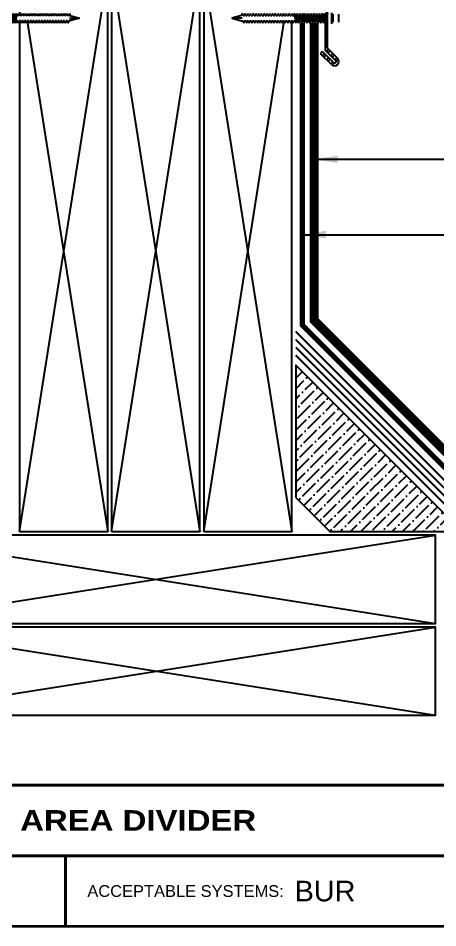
# Model space of a CAD drawing. Header units: inches. Extents: x -556 to -536, y -151 to -134.3.
# Drawn here: x -547.42 to -542.97, y -149.93 to -140.26 of the extents above; entities that cross this region are included whole.
import ezdxf
from ezdxf.enums import TextEntityAlignment as Align

# ---------------------------------------------------------------- set-up
doc = ezdxf.new("R2010")
doc.units = ezdxf.units.IN
doc.header["$MEASUREMENT"] = 0
doc.layers.get('0').update_dxf_attribs({"linetype": 'CONTINUOUS'})
for name, color, linetype in [('FSBP-ACCESSORY-FIRESTONE', 7, 'CONTINUOUS'), ('FSBP-ACCESSORY-OTHER', 7, 'CONTINUOUS'), ('FSBP-ANNO-LABEL', 7, 'CONTINUOUS'), ('FSBP-COVERBOARD_CANT', 46, 'CONTINUOUS'), ('FSBP-MEMBRANE', 7, 'CONTINUOUS'), ('FSBP-TTLB', 7, 'CONTINUOUS'), ('FSBP-TTLB-TEXT', 7, 'CONTINUOUS'), ('FSBP-WOOD', 7, 'CONTINUOUS')]:
    doc.layers.add(name, color=color, linetype=linetype)
doc.styles.add('ARIAL', font='ARIAL.TTF')
doc.styles.add('ARIAL_BOLD', font='ariblk.TTF')
doc.styles.add('ARIAL_NAR', font='ARIALN.TTF')
doc.dimstyles.new('FSBP-LEADER', dxfattribs={"dimtxt": 0.1875, "dimasz": 0.25, "dimexe": 0.0625, "dimexo": 0.125, "dimgap": 0.125, "dimtad": 0, "dimtih": 1, "dimtoh": 1, "dimdec": 4, "dimzin": 0, "dimdsep": 46, "dimlunit": 4, "dimtxsty": 'ARIAL_NAR', "dimcen": 0.09375, "dimclrd": 256, "dimclre": 256, "dimclrt": 256, "dimadec": 0, "dimazin": 0, "dimtfac": 1, "dimtdec": 4, "dimtofl": 0, "dimtmove": 0, "dimatfit": 3, "dimfxl": 0, "dimtolj": 1, "dimtzin": 0, "dimlwd": -1, "dimlwe": -1, "dimarcsym": 0})

# ---------------------------------------------------------------- blocks, each defined once
blk = doc.blocks.new('FSBP_AG_FASTENER_2')
at = {"layer": 'FSBP-ACCESSORY-FIRESTONE'}
for p, q in [((0.1640625, 0.046875), (0, 0)), ((0, 0), (0.1640625, -0.046875)), ((0.1683085583788397, 0.08203125), (0.1640625, 0.046875)), ((0.1875, 0.046875), (0.1683085583788397, 0.08203125)), ((0.1875, 0.046875), (0.2109375, 0.046875)), ((0.2151835583788397, 0.08203125), (0.2109375, 0.046875)), ((0.234375, 0.046875), (0.2151835583788397, 0.08203125)), ((0.234375, 0.046875), (0.2578125, 0.046875)), ((0.2620585583788397, 0.08203125), (0.2578125, 0.046875)), ((0.28125, 0.046875), (0.2620585583788397, 0.08203125)), ((0.28125, 0.046875), (0.3046875, 0.046875)), ((0.3089335583788397, 0.08203125), (0.3046875, 0.046875)), ((0.328125, 0.046875), (0.3089335583788397, 0.08203125)), ((0.328125, 0.046875), (0.3515625, 0.046875)), ((0.3558085583788397, 0.08203125), (0.3515625, 0.046875)), ((0.375, 0.046875), (0.3558085583788397, 0.08203125)), ((0.375, 0.046875), (0.3984375, 0.046875)), ((0.4026835583788397, 0.08203125), (0.3984375, 0.046875)), ((0.421875, 0.046875), (0.4026835583788397, 0.08203125)), ((0.421875, 0.046875), (0.4453125, 0.046875)), ((0.4495585583788397, 0.08203125), (0.4453125, 0.046875)), ((0.46875, 0.046875), (0.4495585583788397, 0.08203125)), ((0.46875, 0.046875), (0.4921875, 0.046875)), ((0.4964335583788397, 0.08203125), (0.4921875, 0.046875)), ((0.515625, 0.046875), (0.4964335583788397, 0.08203125)), ((0.515625, 0.046875), (0.5390625, 0.046875)), ((0.5433085583788397, 0.08203125), (0.5390625, 0.046875)), ((0.5625, 0.046875), (0.5433085583788397, 0.08203125)), ((0.5625, 0.046875), (0.5859375, 0.046875)), ((0.5901835583788397, 0.08203125), (0.5859375, 0.046875)), ((0.609375, 0.046875), (0.5901835583788397, 0.08203125)), ((0.609375, 0.046875), (0.6328125, 0.046875)), ((0.6370585583788397, 0.08203125), (0.6328125, 0.046875)), ((0.65625, 0.046875), (0.6370585583788397, 0.08203125)), ((0.65625, 0.046875), (0.6796875, 0.046875)), ((0.6839335583788397, 0.08203125), (0.6796875, 0.046875)), ((0.703125, 0.046875), (0.6839335583788397, 0.08203125)), ((0.703125, 0.046875), (0.7265625, 0.046875)), ((0.7308085583788397, 0.08203125), (0.7265625, 0.046875)), ((0.75, 0.046875), (0.7308085583788397, 0.08203125)), ((0.75, 0.046875), (0.7734375, 0.046875)), ((0.7776835583788397, 0.08203125), (0.7734375, 0.046875)), ((0.796875, 0.046875), (0.7776835583788397, 0.08203125)), ((0.796875, 0.046875), (0.8203125, 0.046875)), ((0.8245585583788397, 0.08203125), (0.8203125, 0.046875)), ((0.84375, 0.046875), (0.8245585583788397, 0.08203125)), ((0.84375, 0.046875), (0.8671875, 0.046875)), ((0.8714335583788397, 0.08203125), (0.8671875, 0.046875)), ((0.890625, 0.046875), (0.8714335583788397, 0.08203125)), ((0.890625, 0.046875), (0.9140625, 0.046875)), ((0.9183085583788397, 0.08203125), (0.9140625, 0.046875)), ((0.9375, 0.046875), (0.9183085583788397, 0.08203125)), ((0.9375, 0.046875), (0.9609375, 0.046875)), ((0.9651835583788397, 0.08203125), (0.9609375, 0.046875)), ((0.984375, 0.046875), (0.9651835583788397, 0.08203125)), ((0.984375, 0.046875), (1.0078125, 0.046875)), ((1.01205855837884, 0.08203125), (1.0078125, 0.046875)), ((1.03125, 0.046875), (1.01205855837884, 0.08203125)), ((1.03125, 0.046875), (1.0546875, 0.046875)), ((1.05893355837884, 0.08203125), (1.0546875, 0.046875)), ((1.093806119277815, -0.08203125), (1.05893355837884, 0.08203125)), ((1.078125, 0.046875), (1.05893355837884, 0.08203125)), ((1.078125, 0.046875), (1.05893355837884, 0.08203125)), ((1.098052177656541, -0.046875), (1.078125, 0.046875)), ((1.098052177656541, -0.046875), (1.078125, 0.046875)), ((1.078125, 0.046875), (1.1015625, 0.046875)), ((1.078125, 0.046875), (1.1015625, 0.046875)), ((1.10580855837884, 0.08203125), (1.1015625, 0.046875)), ((1.121489677656541, -0.046875), (1.1015625, 0.046875)), ((1.121489677656541, -0.046875), (1.1015625, 0.046875)), ((1.140681119277815, -0.08203125), (1.10580855837884, 0.08203125)), ((1.125, 0.046875), (1.10580855837884, 0.08203125)), ((1.125, 0.046875), (1.10580855837884, 0.08203125)), ((1.144927177656541, -0.046875), (1.125, 0.046875)), ((1.144927177656541, -0.046875), (1.125, 0.046875)), ((1.125, 0.046875), (1.1484375, 0.046875)), ((1.125, 0.046875), (1.1484375, 0.046875)), ((1.15268355837884, 0.08203125), (1.1484375, 0.046875)), ((1.168364677656541, -0.046875), (1.1484375, 0.046875)), ((1.168364677656541, -0.046875), (1.1484375, 0.046875)), ((1.187556119277815, -0.08203125), (1.15268355837884, 0.08203125)), ((1.171875, 0.046875), (1.15268355837884, 0.08203125)), ((1.171875, 0.046875), (1.15268355837884, 0.08203125)), ((1.191802177656541, -0.046875), (1.171875, 0.046875)), ((1.191802177656541, -0.046875), (1.171875, 0.046875)), ((1.171875, 0.046875), (1.1953125, 0.046875)), ((1.171875, 0.046875), (1.1953125, 0.046875)), ((1.19955855837884, 0.08203125), (1.1953125, 0.046875)), ((1.215239677656541, -0.046875), (1.1953125, 0.046875)), ((1.215239677656541, -0.046875), (1.1953125, 0.046875)), ((1.234431119277815, -0.08203125), (1.19955855837884, 0.08203125)), ((1.21875, 0.046875), (1.19955855837884, 0.08203125)), ((1.21875, 0.046875), (1.19955855837884, 0.08203125)), ((1.238677177656541, -0.046875), (1.21875, 0.046875)), ((1.238677177656541, -0.046875), (1.21875, 0.046875)), ((1.21875, 0.046875), (1.2421875, 0.046875)), ((1.21875, 0.046875), (1.2421875, 0.046875)), ((1.24643355837884, 0.08203125), (1.2421875, 0.046875)), ((1.262114677656541, -0.046875), (1.2421875, 0.046875)), ((1.262114677656541, -0.046875), (1.2421875, 0.046875)), ((1.281306119277815, -0.08203125), (1.24643355837884, 0.08203125)), ((1.265625, 0.046875), (1.24643355837884, 0.08203125)), ((1.265625, 0.046875), (1.24643355837884, 0.08203125)), ((1.285552177656541, -0.046875), (1.265625, 0.046875)), ((1.285552177656541, -0.046875), (1.265625, 0.046875)), ((1.265625, 0.046875), (1.2890625, 0.046875)), ((1.265625, 0.046875), (1.2890625, 0.046875)), ((1.29330855837884, 0.08203125), (1.2890625, 0.046875)), ((1.308989677656541, -0.046875), (1.2890625, 0.046875)), ((1.308989677656541, -0.046875), (1.2890625, 0.046875)), ((1.328181119277815, -0.08203125), (1.29330855837884, 0.08203125)), ((1.3125, 0.046875), (1.29330855837884, 0.08203125)), ((1.3125, 0.046875), (1.29330855837884, 0.08203125)), ((1.332427177656541, -0.046875), (1.3125, 0.046875)), ((1.332427177656541, -0.046875), (1.3125, 0.046875)), ((1.3125, 0.046875), (1.3359375, 0.046875)), ((1.3125, 0.046875), (1.3359375, 0.046875)), ((1.34018355837884, 0.08203125), (1.3359375, 0.046875)), ((1.355864677656541, -0.046875), (1.3359375, 0.046875)), ((1.355864677656541, -0.046875), (1.3359375, 0.046875)), ((1.375056119277815, -0.08203125), (1.34018355837884, 0.08203125)), ((1.359375, 0.046875), (1.34018355837884, 0.08203125)), ((1.359375, 0.046875), (1.34018355837884, 0.08203125)), ((1.379302177656541, -0.046875), (1.359375, 0.046875)), ((1.379302177656541, -0.046875), (1.359375, 0.046875)), ((1.359375, 0.046875), (1.3828125, 0.046875)), ((1.359375, 0.046875), (1.3828125, 0.046875)), ((1.38705855837884, 0.08203125), (1.3828125, 0.046875)), ((1.402739677656541, -0.046875), (1.3828125, 0.046875)), ((1.402739677656541, -0.046875), (1.3828125, 0.046875)), ((1.421931119277815, -0.08203125), (1.38705855837884, 0.08203125)), ((1.40625, 0.046875), (1.38705855837884, 0.08203125)), ((1.40625, 0.046875), (1.38705855837884, 0.08203125)), ((1.426177177656541, -0.046875), (1.40625, 0.046875)), ((1.426177177656541, -0.046875), (1.40625, 0.046875)), ((1.40625, 0.046875), (1.4296875, 0.046875)), ((1.40625, 0.046875), (1.4296875, 0.046875)), ((1.43393355837884, 0.08203125), (1.4296875, 0.046875)), ((1.449614677656541, -0.046875), (1.4296875, 0.046875)), ((1.449614677656541, -0.046875), (1.4296875, 0.046875)), ((1.468806119277815, -0.08203125), (1.43393355837884, 0.08203125)), ((1.453125, 0.046875), (1.43393355837884, 0.08203125)), ((1.453125, 0.046875), (1.43393355837884, 0.08203125)), ((1.473052177656541, -0.046875), (1.453125, 0.046875)), ((1.473052177656541, -0.046875), (1.453125, 0.046875)), ((1.453125, 0.046875), (1.4765625, 0.046875)), ((1.453125, 0.046875), (1.4765625, 0.046875)), ((1.48080855837884, 0.08203125), (1.4765625, 0.046875)), ((1.496489677656541, -0.046875), (1.4765625, 0.046875)), ((1.496489677656541, -0.046875), (1.4765625, 0.046875)), ((1.515681119277815, -0.08203125), (1.48080855837884, 0.08203125)), ((1.5, 0.046875), (1.48080855837884, 0.08203125)), ((1.5, 0.046875), (1.48080855837884, 0.08203125)), ((1.519927177656541, -0.046875), (1.5, 0.046875)), ((1.519927177656541, -0.046875), (1.5, 0.046875)), ((1.5, 0.046875), (1.5234375, 0.046875)), ((1.5, 0.046875), (1.5234375, 0.046875)), ((1.52768355837884, 0.08203125), (1.5234375, 0.046875)), ((1.543364677656541, -0.046875), (1.5234375, 0.046875)), ((1.543364677656541, -0.046875), (1.5234375, 0.046875)), ((1.562556119277815, -0.08203125), (1.52768355837884, 0.08203125)), ((1.546875, 0.046875), (1.52768355837884, 0.08203125)), ((1.546875, 0.046875), (1.52768355837884, 0.08203125)), ((1.566802177656541, -0.046875), (1.546875, 0.046875)), ((1.566802177656541, -0.046875), (1.546875, 0.046875)), ((1.546875, 0.046875), (1.5703125, 0.046875)), ((1.546875, 0.046875), (1.5703125, 0.046875)), ((1.57455855837884, 0.08203125), (1.5703125, 0.046875)), ((1.590239677656541, -0.046875), (1.5703125, 0.046875)), ((1.590239677656541, -0.046875), (1.5703125, 0.046875)), ((1.609431119277815, -0.08203125), (1.57455855837884, 0.08203125)), ((1.59375, 0.046875), (1.57455855837884, 0.08203125)), ((1.59375, 0.046875), (1.57455855837884, 0.08203125)), ((1.613677177656541, -0.046875), (1.59375, 0.046875)), ((1.613677177656541, -0.046875), (1.59375, 0.046875)), ((1.59375, 0.046875), (1.6171875, 0.046875)), ((1.59375, 0.046875), (1.6171875, 0.046875)), ((1.62143355837884, 0.08203125), (1.6171875, 0.046875)), ((1.62143355837884, 0.08203125), (1.6171875, 0.046875)), ((1.625, 0.01012007726967568), (1.6171875, 0.046875)), ((1.625, 0.06525246136538954), (1.62143355837884, 0.08203125)), ((1.625, 0.06525246136538954), (1.62143355837884, 0.08203125)), ((1.625, 0.07549798815762188), (1.62143355837884, 0.08203125)), ((1.625, 0.07549798815762188), (1.62143355837884, 0.08203125)), ((0.1640625, -0.046875), (0.1839896776565411, -0.046875)), ((0.1839896776565411, -0.046875), (0.203181119277815, -0.08203125)), ((0.203181119277815, -0.08203125), (0.2074271776565411, -0.046875)), ((0.2074271776565411, -0.046875), (0.2308646776565411, -0.046875)), ((0.2308646776565411, -0.046875), (0.250056119277815, -0.08203125)), ((0.250056119277815, -0.08203125), (0.2543021776565411, -0.04687499999994316)), ((0.2543021776565411, -0.04687499999994316), (0.2777396776565411, -0.046875)), ((0.2777396776565411, -0.046875), (0.296931119277815, -0.08203125)), ((0.296931119277815, -0.08203125), (0.3011771776565411, -0.04687499999994316)), ((0.3011771776565411, -0.04687499999994316), (0.3246146776565411, -0.046875)), ((0.3246146776565411, -0.046875), (0.343806119277815, -0.08203125)), ((0.343806119277815, -0.08203125), (0.3480521776565411, -0.046875)), ((0.3480521776565411, -0.046875), (0.3714896776565411, -0.046875)), ((0.3714896776565411, -0.046875), (0.390681119277815, -0.08203125)), ((0.390681119277815, -0.08203125), (0.3949271776565411, -0.046875)), ((0.3949271776565411, -0.046875), (0.4183646776565411, -0.046875)), ((0.4183646776565411, -0.046875), (0.437556119277815, -0.08203125)), ((0.437556119277815, -0.08203125), (0.4418021776566547, -0.046875)), ((0.4418021776566547, -0.046875), (0.4652396776565411, -0.046875)), ((0.4652396776565411, -0.046875), (0.484431119277815, -0.08203125)), ((0.484431119277815, -0.08203125), (0.4886771776565411, -0.046875)), ((0.4886771776565411, -0.046875), (0.5121146776565411, -0.046875)), ((0.5121146776565411, -0.046875), (0.531306119277815, -0.08203125)), ((0.531306119277815, -0.08203125), (0.5355521776565411, -0.04687499999994316)), ((0.5355521776565411, -0.04687499999994316), (0.5589896776565411, -0.046875)), ((0.5589896776565411, -0.046875), (0.578181119277815, -0.08203125)), ((0.578181119277815, -0.08203125), (0.5824271776565411, -0.04687499999994316)), ((0.5824271776565411, -0.04687499999994316), (0.6058646776565411, -0.046875)), ((0.6058646776565411, -0.046875), (0.625056119277815, -0.08203125)), ((0.625056119277815, -0.08203125), (0.6293021776565411, -0.04687499999994316)), ((0.6293021776565411, -0.04687499999994316), (0.6527396776565411, -0.046875)), ((0.6527396776565411, -0.046875), (0.671931119277815, -0.08203125)), ((0.671931119277815, -0.08203125), (0.6761771776566547, -0.04687499999994316)), ((0.6761771776566547, -0.04687499999994316), (0.6996146776565411, -0.046875)), ((0.6996146776565411, -0.046875), (0.718806119277815, -0.08203125)), ((0.718806119277815, -0.08203125), (0.7230521776566547, -0.046875)), ((0.7230521776566547, -0.046875), (0.7464896776565411, -0.046875)), ((0.7464896776565411, -0.046875), (0.765681119277815, -0.08203125)), ((0.765681119277815, -0.08203125), (0.7699271776565411, -0.046875)), ((0.7699271776565411, -0.046875), (0.7933646776565411, -0.046875)), ((0.7933646776565411, -0.046875), (0.812556119277815, -0.08203125)), ((0.812556119277815, -0.08203125), (0.8168021776565411, -0.04687499999994316)), ((0.8168021776565411, -0.04687499999994316), (0.8402396776565411, -0.046875)), ((0.8402396776565411, -0.046875), (0.859431119277815, -0.08203125)), ((0.859431119277815, -0.08203125), (0.8636771776565411, -0.04687499999994316)), ((0.8636771776565411, -0.04687499999994316), (0.8871146776565411, -0.046875)), ((0.8871146776565411, -0.046875), (0.906306119277815, -0.08203125)), ((0.906306119277815, -0.08203125), (0.9105521776565411, -0.046875)), ((0.9105521776565411, -0.046875), (0.9339896776565411, -0.046875)), ((0.9339896776565411, -0.046875), (0.953181119277815, -0.08203125)), ((0.953181119277815, -0.08203125), (0.9574271776565411, -0.046875)), ((0.9574271776565411, -0.046875), (0.9808646776565411, -0.046875)), ((0.9808646776565411, -0.046875), (1.000056119277815, -0.08203125)), ((1.000056119277815, -0.08203125), (1.004302177656541, -0.046875)), ((1.004302177656541, -0.046875), (1.027739677656541, -0.046875)), ((1.027739677656541, -0.046875), (1.046931119277815, -0.08203125)), ((1.046931119277815, -0.08203125), (1.051177177656541, -0.046875)), ((1.051177177656541, -0.046875), (1.074614677656541, -0.046875)), ((1.074614677656541, -0.046875), (1.093806119277815, -0.08203125)), ((1.093806119277815, -0.08203125), (1.098052177656541, -0.046875)), ((1.093806119277815, -0.08203125), (1.098052177656541, -0.046875)), ((1.098052177656541, -0.046875), (1.121489677656541, -0.046875)), ((1.098052177656541, -0.046875), (1.121489677656541, -0.046875)), ((1.121489677656541, -0.046875), (1.140681119277815, -0.08203125)), ((1.140681119277815, -0.08203125), (1.144927177656541, -0.046875)), ((1.140681119277815, -0.08203125), (1.144927177656541, -0.046875)), ((1.144927177656541, -0.046875), (1.168364677656541, -0.046875)), ((1.144927177656541, -0.046875), (1.168364677656541, -0.046875)), ((1.168364677656541, -0.046875), (1.187556119277815, -0.08203125)), ((1.187556119277815, -0.08203125), (1.191802177656541, -0.046875)), ((1.187556119277815, -0.08203125), (1.191802177656541, -0.046875)), ((1.191802177656541, -0.046875), (1.215239677656541, -0.046875)), ((1.191802177656541, -0.046875), (1.215239677656541, -0.046875)), ((1.215239677656541, -0.046875), (1.234431119277815, -0.08203125)), ((1.234431119277815, -0.08203125), (1.238677177656541, -0.046875)), ((1.234431119277815, -0.08203125), (1.238677177656541, -0.046875)), ((1.238677177656541, -0.046875), (1.262114677656541, -0.046875)), ((1.238677177656541, -0.046875), (1.262114677656541, -0.046875)), ((1.262114677656541, -0.046875), (1.281306119277815, -0.08203125)), ((1.281306119277815, -0.08203125), (1.285552177656541, -0.046875)), ((1.281306119277815, -0.08203125), (1.285552177656541, -0.046875)), ((1.285552177656541, -0.046875), (1.308989677656541, -0.046875)), ((1.285552177656541, -0.046875), (1.308989677656541, -0.046875)), ((1.308989677656541, -0.046875), (1.328181119277815, -0.08203125)), ((1.328181119277815, -0.08203125), (1.332427177656541, -0.046875)), ((1.328181119277815, -0.08203125), (1.332427177656541, -0.046875)), ((1.332427177656541, -0.046875), (1.355864677656541, -0.046875)), ((1.332427177656541, -0.046875), (1.355864677656541, -0.046875)), ((1.355864677656541, -0.046875), (1.375056119277815, -0.08203125)), ((1.375056119277815, -0.08203125), (1.379302177656541, -0.046875)), ((1.375056119277815, -0.08203125), (1.379302177656541, -0.046875)), ((1.379302177656541, -0.046875), (1.402739677656541, -0.046875)), ((1.379302177656541, -0.046875), (1.402739677656541, -0.046875)), ((1.402739677656541, -0.046875), (1.421931119277815, -0.08203125)), ((1.421931119277815, -0.08203125), (1.426177177656541, -0.046875)), ((1.421931119277815, -0.08203125), (1.426177177656541, -0.046875)), ((1.426177177656541, -0.046875), (1.449614677656541, -0.046875)), ((1.426177177656541, -0.046875), (1.449614677656541, -0.046875)), ((1.449614677656541, -0.046875), (1.468806119277815, -0.08203125)), ((1.468806119277815, -0.08203125), (1.473052177656541, -0.046875)), ((1.468806119277815, -0.08203125), (1.473052177656541, -0.046875)), ((1.473052177656541, -0.046875), (1.496489677656541, -0.046875)), ((1.473052177656541, -0.046875), (1.496489677656541, -0.046875)), ((1.496489677656541, -0.046875), (1.515681119277815, -0.08203125)), ((1.515681119277815, -0.08203125), (1.519927177656541, -0.046875)), ((1.515681119277815, -0.08203125), (1.519927177656541, -0.046875)), ((1.519927177656541, -0.046875), (1.543364677656541, -0.046875)), ((1.519927177656541, -0.046875), (1.543364677656541, -0.046875)), ((1.543364677656541, -0.046875), (1.562556119277815, -0.08203125)), ((1.562556119277815, -0.08203125), (1.566802177656541, -0.046875)), ((1.562556119277815, -0.08203125), (1.566802177656541, -0.046875)), ((1.566802177656541, -0.046875), (1.590239677656541, -0.046875)), ((1.566802177656541, -0.046875), (1.590239677656541, -0.046875)), ((1.590239677656541, -0.046875), (1.609431119277815, -0.08203125)), ((1.609431119277815, -0.08203125), (1.613677177656541, -0.046875)), ((1.609431119277815, -0.08203125), (1.613677177656541, -0.046875)), ((1.613677177656541, -0.046875), (1.625, -0.046875)), ((1.613677177656541, -0.046875), (1.625, -0.046875))]:
    blk.add_line(p, q, dxfattribs=at)
for points in [[(0.1740260888283274, 0), (0, 0)], [(1.6953125, -0.09375), (1.6953125, 0.09375)], [(1.71875, -0.0703125), (1.71875, 0.0703125)], [(1.8125, 0.0703125), (1.8125, -0.0703125)]]:
    blk.add_lwpolyline(points, dxfattribs=at)
blk = doc.blocks.new('TTLB-ASPHALT_1')
at = {"layer": 'FSBP-TTLB', "const_width": 0.03125}
for points in [[(0, 0), (0, -1.5), (20, -1.5), (20, 0), (0, 0)], [(4.825208527206769, -0.75), (14.84028770518938, -0.75)]]:
    blk.add_lwpolyline(points, dxfattribs=at)
at = {"layer": 'FSBP-TTLB-TEXT', "const_width": 0.03125}
blk.add_lwpolyline([(9.061522829276782, -0.75), (9.061522829276782, -1.5)], dxfattribs=at)
at = {"layer": 'FSBP-TTLB-TEXT', "style": 'ARIAL'}
blk.add_text('ACCEPTABLE SYSTEMS:', height=0.125, dxfattribs=at).set_placement((9.292812815915624, -1.125), align=Align.MIDDLE_LEFT)
at = {"layer": 'FSBP-TTLB-TEXT'}
for tag, height, style, p in [('DETAIL_DESCP_LINE_1', 0.21875, 'ARIAL_BOLD', (9.832748116198076, -0.375)), ('ISSUE_REV_DATE', 0.21875, 'ARIAL', (15.84069633627263, -0.7282559425942452)), ('DETAIL_NUMBER', 0.4375, 'ARIAL', (18.42055248367797, -0.8931630692489421))]:
    blk.add_attdef(tag, text='', height=height, dxfattribs=dict(at, style=style)).set_placement(p, align=Align.MIDDLE_CENTER)
at = {"layer": 'FSBP-TTLB-TEXT', "style": 'ARIAL'}
blk.add_attdef('ACCPT_SYSTEMS', text='', height=0.21875, dxfattribs=at).set_placement((11.49438170418193, -1.125), align=Align.MIDDLE_LEFT)

msp = doc.modelspace()

# ---------------------------------------------------------------- hatches: boundary and pattern name
at = {"layer": 'FSBP-ACCESSORY-OTHER'}
h = msp.add_hatch(dxfattribs=at)
h.set_pattern_fill('STEEL', color=256, scale=0.5, style=0)
h.set_pattern_definition([(45, (-628.8636679342544, 63.40356464149292), (-0.04419417382415922, 0.04419417382415922), []), (45, (-628.8636679342544, 63.43481464149292), (-0.04419417382415922, 0.04419417382415922), [])])
h.paths.add_polyline_path([(-544.1384460630625, -139.3254474935359), (-547.7875565839414, -139.3254474935355), (-547.7875565839415, -140.2157612509373), (-547.7853275579282, -140.2116779622858), (-547.7826737714414, -140.2336506185358), (-547.7680253339414, -140.2336506185358), (-547.7618981039268, -140.2224263220783), (-547.7618981039269, -139.3511059735504), (-544.1641045430769, -139.3511059735503), (-544.164104543077, -140.2224263220783), (-544.1579773130624, -140.2336506185358), (-544.1433288755624, -140.2336506185358), (-544.1406750890756, -140.2116779622858), (-544.1384460630624, -140.2157612509373), (-544.1384460630624, -140.1237873372858)])
h.paths.add_polyline_path([(-547.7618981039268, -140.2922443685358), (-547.7658313824768, -140.2922443685358), (-547.7778260334901, -140.3142170247858), (-547.7804798199768, -140.2922443685358), (-547.7875565839414, -140.2922443685358), (-547.7875565839414, -140.4021076497858), (-547.7875565839415, -140.582799330171), (-547.894413377142, -140.6896561233713, 1), (-547.8281221164057, -140.7559473841076), (-547.7121124101174, -140.6399376778192), (-547.7342094970293, -140.6178405909072), (-547.8502192033177, -140.7338502971955, -1), (-547.8723162902298, -140.7117532102835), (-547.7618981039267, -140.6013350239802)])
h.paths.add_polyline_path([(-544.1384460630624, -140.2922443685358), (-544.1455228270271, -140.2922443685358), (-544.1481766135138, -140.3142170247859), (-544.1601712645271, -140.2922443685358), (-544.1641045430771, -140.2922443685358), (-544.1641045430771, -140.6013350239803), (-544.0536863567739, -140.7117532102835, -1), (-544.0757834436861, -140.7338502971955), (-544.1917931499745, -140.6178405909071), (-544.2138902368865, -140.6399376778192), (-544.0978805305981, -140.7559473841076, 1), (-544.0315892698618, -140.6896561233713), (-544.1384460630624, -140.5827993301709)])
at = {"layer": 'FSBP-COVERBOARD_CANT'}
h = msp.add_hatch(dxfattribs=at)
h.set_pattern_fill('ANSI36', color=256, scale=0.625, style=0)
h.set_pattern_definition([(45, (-686.8612972653467, -100.52624305337), (0.04143203796014927, 0.1519174725205473), [0.1953125, -0.0390625, 0, -0.0390625])])
h.paths.add_polyline_path([(-544.4769265126524, -143.9491179311412), (-544.4769265126524, -145.3553679311412), (-544.1154095596861, -145.7168848841076), (-542.7091595596861, -145.7168848841076)])

# ---------------------------------------------------------------- linework, layer by layer
at = {"layer": 'FSBP-ACCESSORY-OTHER'}
for p, q in [((-544.1384460630622, -140.5827993301709), (-544.1384460630625, -139.3254474935358)), ((-544.1641045430771, -140.2922443685358), (-544.1641045430771, -140.6013350239803)), ((-544.1917931499745, -140.6178405909071), (-544.2138902368865, -140.6399376778192))]:
    msp.add_line(p, q, dxfattribs=at)
at = {"layer": 'FSBP-ACCESSORY-OTHER', "linetype": 'Continuous'}
for p, q in [((-544.1917931499745, -140.6178405909071), (-544.0757834436861, -140.7338502971955)), ((-544.0536863567739, -140.7117532102835), (-544.1641045430771, -140.6013350239803)), ((-544.1384460630622, -140.5827993301709), (-544.0315892698618, -140.6896561233713)), ((-544.0978805305981, -140.7559473841076), (-544.2138902368865, -140.6399376778192))]:
    msp.add_line(p, q, dxfattribs=at)
for radius, start, end in [(0.04687500000004309, 224.9999999999693, 44.9999999999693), (0.01562500000002274, 225.0000000000001, 45.00000000000001)]:
    msp.add_arc((-544.06473490023, -140.7228017537395), radius, start, end, dxfattribs=at)
at = {"layer": 'FSBP-COVERBOARD_CANT'}
msp.add_lwpolyline([(-544.4769265126524, -145.3553679311412), (-544.1154095596861, -145.7168848841076), (-542.7091595596861, -145.7168848841076), (-544.4769265126524, -143.9491179311412)], close=True, dxfattribs=at)
at = {"layer": 'FSBP-MEMBRANE', "const_width": 0.05624999999999999}
msp.add_lwpolyline([(-544.4070732930771, -140.3142170247858), (-544.4070732930771, -143.5251012582317), (-542.5254459172012, -145.4067286341077), (-540.6504459172012, -145.4067286341077)], dxfattribs=at)
at = {"layer": 'FSBP-MEMBRANE'}
for points, const_width in [([(-544.2812920430771, -140.3142170247858), (-544.2812920430771, -143.4730009585895), (-542.473345617559, -145.2809473841077), (-540.715166786322, -145.2809473841077, -0.1989123673796956), (-540.6046813517617, -145.3267119495472), (-540.5891792326412, -145.3422140686677, 0.1989123673796086), (-540.4786937980808, -145.3879786341072), (-538.6745726757903, -145.3879786341076)], 0.09375), ([(-537.1745726757903, -145.4874903528577), (-542.5173157641165, -145.4874903528577, -0.1989123673796564), (-542.6278011986768, -145.4417257874181), (-544.4769265126523, -143.5926004734424)], 0.01953125), ([(-537.1745726757903, -145.5470769413993), (-542.5419973372257, -145.5470769413993, -0.1989123673796557), (-542.6524827717861, -145.5013123759598), (-544.4769265126523, -143.6768686350935)], 0.01953125), ([(-537.1745726757903, -145.605442826816), (-542.5661732785453, -145.605442826816, -0.198912367379657), (-542.6766587131057, -145.5596782613764), (-544.4769265126523, -143.7594104618298)], 0.01953125), ([(-537.1745726757903, -145.6650294153577), (-542.5908548516546, -145.6650294153577, -0.1989123673796563), (-542.7013402862151, -145.6192648499181), (-544.4769265126523, -143.8436786234809)], 0.01953125)]:
    msp.add_lwpolyline(points, format="xyb", dxfattribs=dict(at, const_width=const_width))
at = {"layer": 'FSBP-WOOD', "linetype": 'Continuous'}
for p, q in [((-547.4091637289267, -145.7168848841077), (-546.4716637289267, -139.7793848841077)), ((-546.4317513235019, -139.7793848841076), (-545.4942513235019, -145.7168848841076)), ((-546.4317513235019, -145.7168848841076), (-545.4942513235019, -139.7793848841076)), ((-545.454338918077, -139.7793848841076), (-544.516838918077, -145.7168848841076)), ((-547.3277803658154, -140.2948128504797), (-546.4716637289267, -145.7168848841077)), ((-545.454338918077, -145.7168848841076), (-544.5982222811884, -140.2948128504796))]:
    msp.add_line(p, q, dxfattribs=at)
at = {"layer": 'FSBP-WOOD'}
for p, q in [((-548.9317513235022, -145.7559473841076), (-542.994251323502, -146.6934473841076)), ((-548.931751323502, -146.6934473841077), (-542.994251323502, -145.7559473841076)), ((-548.9317513235022, -146.7325098841076), (-542.994251323502, -147.6700098841076)), ((-548.931751323502, -147.6700098841077), (-542.994251323502, -146.7325098841076))]:
    msp.add_line(p, q, dxfattribs=at)
at = {"layer": 'FSBP-WOOD', "linetype": 'Continuous'}
for points in [[(-547.4091637289267, -145.7168848841077), (-547.4091637289267, -145.7168848841077), (-546.4716637289267, -145.7168848841077), (-546.4716637289267, -139.7793848841077), (-547.4091637289267, -139.7793848841077), (-547.4091637289267, -139.7793848841077), (-547.4091637289267, -140.2202795979665)], [(-546.4317513235019, -145.7168848841076), (-546.4317513235019, -145.7168848841076), (-545.4942513235019, -145.7168848841076), (-545.4942513235019, -139.7793848841076), (-546.4317513235019, -139.7793848841076), (-546.4317513235019, -139.7793848841076), (-546.4317513235019, -145.7168848841076)], [(-544.995354543077, -139.7793848841076), (-545.454338918077, -139.7793848841076), (-545.454338918077, -139.7793848841076), (-545.454338918077, -145.7168848841076)], [(-547.4091637289267, -140.2922443685358), (-547.4091637289267, -145.7168848841077)], [(-545.454338918077, -145.7168848841076), (-545.454338918077, -145.7168848841076), (-544.516838918077, -145.7168848841076), (-544.516838918077, -140.2922443685358)]]:
    msp.add_lwpolyline(points, dxfattribs=at)
at = {"layer": 'FSBP-WOOD'}
for points in [[(-548.9317513235022, -145.7559473841076), (-548.931751323502, -146.6934473841076), (-542.994251323502, -146.6934473841076), (-542.994251323502, -145.7559473841076), (-548.9317513235022, -145.7559473841076)], [(-548.9317513235022, -146.7325098841076), (-548.931751323502, -147.6700098841076), (-542.994251323502, -147.6700098841076), (-542.994251323502, -146.7325098841076), (-548.9317513235022, -146.7325098841076)]]:
    msp.add_lwpolyline(points, dxfattribs=at)

# ---------------------------------------------------------------- block references
ref = msp.add_blockref('TTLB-ASPHALT_1', (-555.9827812163483, -148.411944915022))
ref.add_attrib('DETAIL_DESCP_LINE_1', 'AREA DIVIDER', dxfattribs={"layer": 'FSBP-TTLB-TEXT', "height": 0.21875, "style": 'ARIAL_BOLD'}).set_placement((-546.1500331001502, -148.786944915022), align=Align.MIDDLE_CENTER)
ref.add_attrib('ACCPT_SYSTEMS', 'BUR', dxfattribs={"layer": 'FSBP-TTLB-TEXT', "height": 0.21875, "style": 'ARIAL'}).set_placement((-544.4883995121663, -149.536944915022), align=Align.MIDDLE_LEFT)
at = {"yscale": 0.625, "zscale": 0.625}
for p, xscale in [((-546.7719315839414, -140.2629474935358), -0.625), ((-545.1540710630624, -140.2629474935358), 0.625)]:
    msp.add_blockref('FSBP_AG_FASTENER_2', p, dxfattribs=dict(at, xscale=xscale))

# ---------------------------------------------------------------- leaders
at = {"layer": 'FSBP-ANNO-LABEL'}
for points in [[(-544.2812920430771, -141.7623741058722), (-542.3072199935524, -141.7623741058722)], [(-544.4070732930771, -142.5631553558722), (-542.3072199935524, -142.5631553558722)]]:
    msp.add_leader(points, dimstyle='FSBP-LEADER', dxfattribs=at)

doc.saveas('drawing.dxf')
